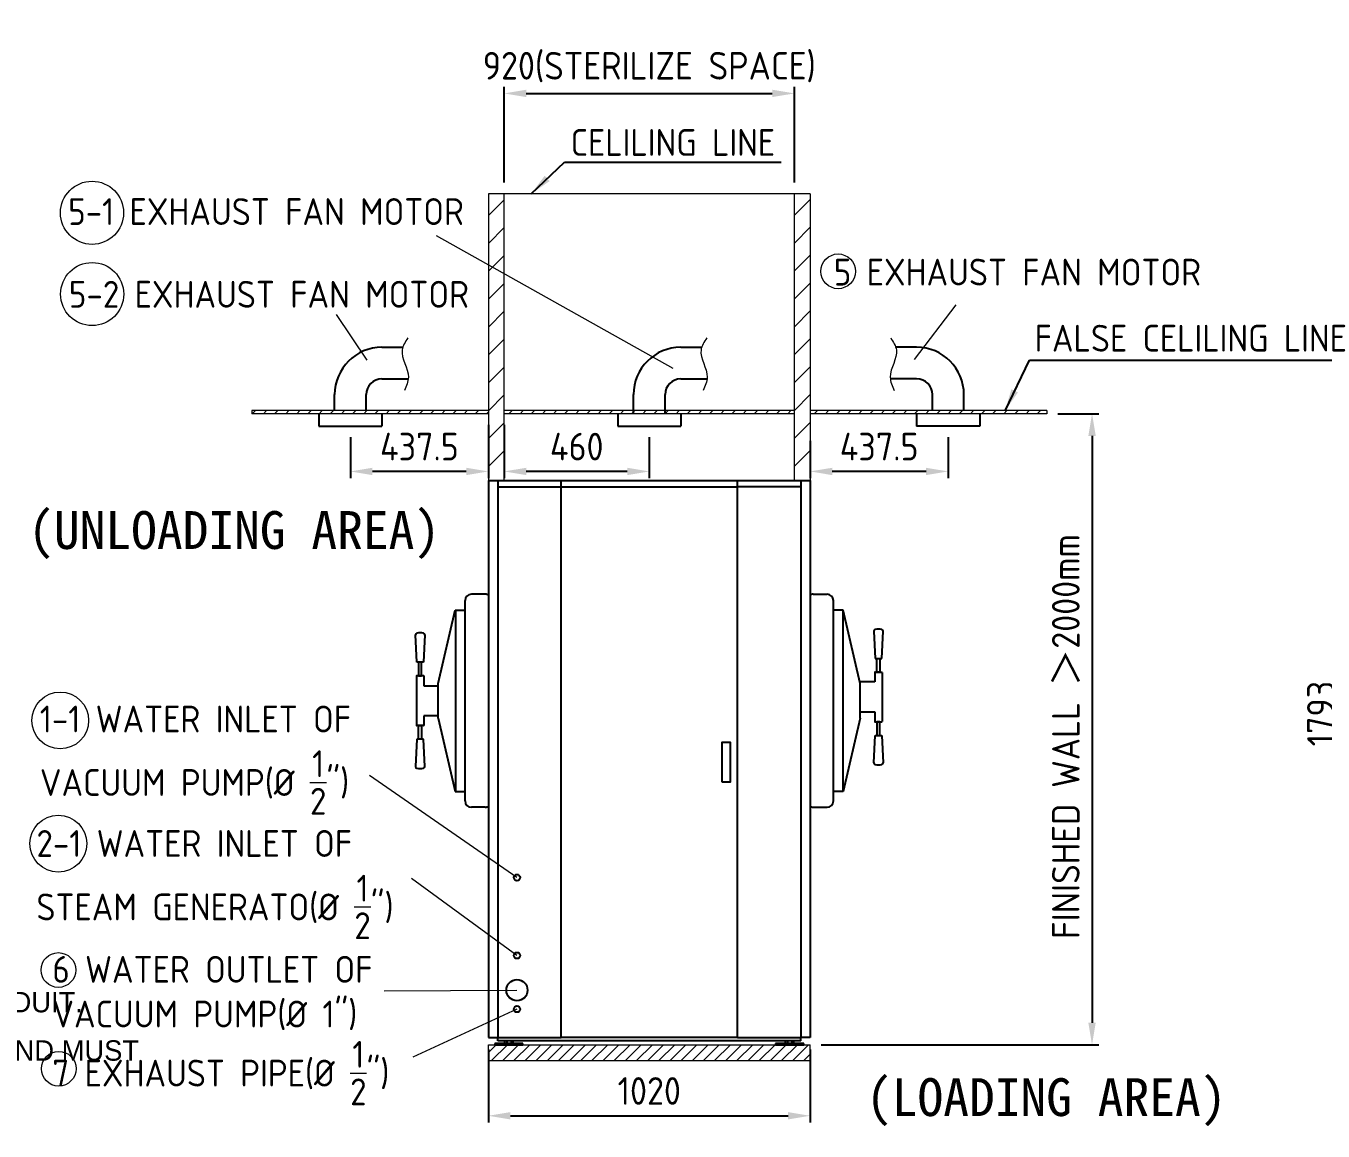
# Model space of a CAD drawing. Header units: millimetres. Extents: x -215875 to 13478, y -2277 to 9476.
# Drawn here: x 4246 to 8358, y 2154 to 5657 of the extents above; entities that cross this region are included whole.
import ezdxf

# ---------------------------------------------------------------- set-up
doc = ezdxf.new("R2010")
doc.units = ezdxf.units.MM
doc.header["$MEASUREMENT"] = 0
doc.linetypes.add('HIDDEN', pattern=[9.525, 6.35, -3.175])
doc.layers.get('0').update_dxf_attribs({"lineweight": 25})
for name, color, linetype, lineweight in [('D', 3, 'Continuous', 13), ('H', 2, 'HIDDEN', 15), ('S', 4, 'Continuous', 15)]:
    doc.layers.add(name, color=color, linetype=linetype, lineweight=lineweight)
doc.styles.get("Standard").update_dxf_attribs({"font": 'KAIU.TTF'})
doc.styles.add('STU25', font='isocp2.shx')
doc.dimstyles.new('STU25', dxfattribs={"dimscale": 35, "dimtxt": 2.5, "dimasz": 2, "dimexe": 0.6, "dimexo": 1, "dimgap": 1, "dimtad": 1, "dimdsep": 46, "dimtxsty": 'STU25', "dimcen": 2, "dimazin": 2, "dimtfac": 1, "dimtmove": 0, "dimatfit": 3, "dimfxl": 0, "dimtolj": 1, "dimtzin": 0, "dimarcsym": 0})
doc.dimstyles.new('STU25$7', dxfattribs={"dimscale": 35, "dimtxt": 2.5, "dimasz": 2, "dimexe": 1.25, "dimexo": 0.625, "dimgap": 1, "dimtad": 0, "dimdec": 4, "dimdsep": 46, "dimtxsty": 'STU25', "dimcen": 2.5, "dimazin": 2, "dimtfac": 1, "dimtdec": 4, "dimtmove": 0, "dimatfit": 3, "dimfxl": 0, "dimtolj": 1, "dimtzin": 0, "dimarcsym": 0})

# ---------------------------------------------------------------- blocks, each defined once
blk = doc.blocks.new('*D7')
at = {"layer": 'D', "color": 0, "lineweight": -2}
for p, q in [((9377.4, 4370.1), (8409.3, 4370.1)), ((8430.3, 4300.1), (8430.3, 2647.1)), ((8577.4, 2577.1), (8409.3, 2577.1))]:
    blk.add_line(p, q, dxfattribs=at)
at = {"layer": 'D', "color": 0}
for points in [[(8442, 4300.1), (8418.6, 4300.1), (8430.3, 4370.1)], [(8418.6, 2647.1), (8442, 2647.1), (8430.3, 2577.1)]]:
    blk.add_solid(points, dxfattribs=at)
at = {"layer": 'Defpoints', "color": 0}
for p in [(9412.4, 4370.1), (8430.3, 2577.1), (8612.4, 2577.1)]:
    blk.add_point(p, dxfattribs=at)
at = {"layer": 'D', "color": 0, "insert": (8351.6, 3477.1), "char_height": 87.5, "attachment_point": 5, "rotation": 90, "style": 'STU25'}
blk.add_mtext('\\A1;1793', dxfattribs=at)
blk = doc.blocks.new('*D78')
at = {"layer": 'D', "color": 0, "linetype": 'Continuous', "lineweight": -2}
for p, q in [((6732.4, 4341.5), (6732.4, 4223.6)), ((7169.9, 4353.2), (7169.9, 4223.6)), ((7099.9, 4244.6), (6802.4, 4244.6))]:
    blk.add_line(p, q, dxfattribs=at)
at = {"layer": 'D', "color": 0}
for points in [[(6802.4, 4256.2), (6802.4, 4232.9), (6732.4, 4244.6)], [(7099.9, 4232.9), (7099.9, 4256.2), (7169.9, 4244.6)]]:
    blk.add_solid(points, dxfattribs=at)
at = {"layer": 'Defpoints', "color": 0}
for p in [(6732.4, 4376.5), (7169.9, 4388.2), (6732.4, 4244.6)]:
    blk.add_point(p, dxfattribs=at)
at = {"layer": 'D', "color": 0, "insert": (6951.2, 4323.3), "char_height": 87.5, "attachment_point": 5, "style": 'STU25'}
blk.add_mtext('\\A1;437.5', dxfattribs=at)
blk = doc.blocks.new('*D79')
at = {"layer": 'D', "color": 0, "lineweight": -2}
for p, q in [((5762.4, 4392.4), (5762.4, 4223.6)), ((6222.4, 4353.2), (6222.4, 4223.6)), ((6152.4, 4244.6), (5832.4, 4244.6))]:
    blk.add_line(p, q, dxfattribs=at)
at = {"layer": 'D', "color": 0}
for points in [[(5832.4, 4256.2), (5832.4, 4232.9), (5762.4, 4244.6)], [(6152.4, 4232.9), (6152.4, 4256.2), (6222.4, 4244.6)]]:
    blk.add_solid(points, dxfattribs=at)
at = {"layer": 'Defpoints', "color": 0}
for p in [(5762.4, 4427.4), (6222.4, 4388.2), (5762.4, 4244.6)]:
    blk.add_point(p, dxfattribs=at)
at = {"layer": 'D', "color": 0, "insert": (5992.4, 4323.3), "char_height": 87.5, "attachment_point": 5, "style": 'STU25'}
blk.add_mtext('\\A1;460', dxfattribs=at)
blk = doc.blocks.new('*D81')
at = {"layer": 'D', "color": 0, "linetype": 'Continuous', "lineweight": -2}
for p, q in [((5712.4, 4392.4), (5712.4, 4223.6)), ((5274.9, 4353.2), (5274.9, 4223.6)), ((5642.4, 4244.6), (5344.9, 4244.6))]:
    blk.add_line(p, q, dxfattribs=at)
at = {"layer": 'D', "color": 0}
for points in [[(5344.9, 4256.2), (5344.9, 4232.9), (5274.9, 4244.6)], [(5642.4, 4232.9), (5642.4, 4256.2), (5712.4, 4244.6)]]:
    blk.add_solid(points, dxfattribs=at)
at = {"layer": 'Defpoints', "color": 0}
for p in [(5712.4, 4427.4), (5274.9, 4388.2), (5274.9, 4244.6)]:
    blk.add_point(p, dxfattribs=at)
at = {"layer": 'D', "color": 0, "insert": (5493.7, 4323.3), "char_height": 87.5, "attachment_point": 5, "style": 'STU25'}
blk.add_mtext('\\A1;437.5', dxfattribs=at)
blk = doc.blocks.new('*D83')
at = {"layer": 'D', "color": 0, "lineweight": -2}
for p, q in [((5712.4, 2412.4), (5712.4, 2181.4)), ((6732.4, 2412.4), (6732.4, 2181.4)), ((5782.4, 2202.4), (6662.4, 2202.4))]:
    blk.add_line(p, q, dxfattribs=at)
at = {"layer": 'D', "color": 0}
for points in [[(5782.4, 2214), (5782.4, 2190.7), (5712.4, 2202.4)], [(6662.4, 2190.7), (6662.4, 2214), (6732.4, 2202.4)]]:
    blk.add_solid(points, dxfattribs=at)
at = {"layer": 'Defpoints', "color": 0}
for p in [(5712.4, 2447.4), (6732.4, 2447.4), (6732.4, 2202.4)]:
    blk.add_point(p, dxfattribs=at)
at = {"layer": 'D', "color": 0, "insert": (6222.4, 2281.1), "char_height": 87.5, "attachment_point": 5, "style": 'STU25'}
blk.add_mtext('\\A1;1020', dxfattribs=at)
blk = doc.blocks.new('*D207')
at = {"layer": 'D', "color": 0, "lineweight": -2}
for p, q in [((7517.4, 4427.4), (7647.1, 4427.4)), ((7626.1, 4357.4), (7626.1, 2497.4)), ((6767.4, 2427.4), (7647.1, 2427.4))]:
    blk.add_line(p, q, dxfattribs=at)
at = {"layer": 'D', "color": 0}
for points in [[(7637.8, 4357.4), (7614.4, 4357.4), (7626.1, 4427.4)], [(7614.4, 2497.4), (7637.8, 2497.4), (7626.1, 2427.4)]]:
    blk.add_solid(points, dxfattribs=at)
at = {"layer": 'Defpoints', "color": 0}
for p in [(7482.4, 4427.4), (6732.4, 2427.4), (7626.1, 2427.4)]:
    blk.add_point(p, dxfattribs=at)
at = {"layer": 'D', "color": 0, "insert": (7499.2, 2762.7), "char_height": 87.5, "attachment_point": 1, "rotation": 90, "style": 'STU25'}
blk.add_mtext('\\A1;{\\Fisocp2.shx;FINISHED WALL \\f新細明體|b0|i0|c136|p16;＞\\Fisocp2.shx;2000mm}', dxfattribs=at)
blk = doc.blocks.new('*D209')
at = {"layer": 'D', "color": 0, "lineweight": -2}
for p, q in [((5762.4, 5159.9), (5762.4, 5463.7)), ((5832.4, 5442.7), (6612.4, 5442.7)), ((6682.4, 5159.9), (6682.4, 5463.7))]:
    blk.add_line(p, q, dxfattribs=at)
at = {"layer": 'D', "color": 0}
for points in [[(5832.4, 5454.4), (5832.4, 5431.1), (5762.4, 5442.7)], [(6612.4, 5431.1), (6612.4, 5454.4), (6682.4, 5442.7)]]:
    blk.add_solid(points, dxfattribs=at)
at = {"layer": 'Defpoints', "color": 0}
for p in [(6682.4, 5442.7), (5762.4, 5124.9), (6682.4, 5124.9)]:
    blk.add_point(p, dxfattribs=at)
at = {"layer": 'D', "color": 0, "insert": (6222.4, 5526.1), "char_height": 87.5, "attachment_point": 5, "style": 'STU25'}
blk.add_mtext('\\A1;{\\Fisocp2.shx;920(STERILIZE SPACE)}', dxfattribs=at)

msp = doc.modelspace()

# ---------------------------------------------------------------- hatches: boundary and pattern name
at = {"layer": 'H', "ltscale": 5}
h = msp.add_hatch(dxfattribs=at)
h.set_pattern_fill('ANSI31', color=256, scale=500, style=0)
h.set_pattern_definition([(45, (425.545, -17466.824), (-44.19417, 44.19417), [])])
h.paths.add_polyline_path([(5762.426, 5124.864), (5712.426, 5124.864), (5712.426, 4230.359), (5742.426, 4230.359), (5762.426, 4230.359)])
h = msp.add_hatch(dxfattribs=at)
h.set_pattern_fill('ANSI31', color=256, scale=500, style=0)
h.set_pattern_definition([(45, (245.545, -17466.824), (-44.19417, 44.19417), [])])
h.paths.add_polyline_path([(6732.426, 5124.864), (6682.426, 5124.864), (6682.426, 4230.359), (6702.426, 4230.359), (6732.426, 4230.359)])
at = {"layer": 'H'}
h = msp.add_hatch(dxfattribs=at)
h.set_pattern_fill('ANSI31', color=256, scale=200, style=0)
h.set_pattern_definition([(45, (223973.336, 22760.13), (-17.6776695, 17.6776695), [])])
h.paths.add_polyline_path([(5712.426, 4437.359), (4962.426, 4437.359), (4962.426, 4427.359), (5712.426, 4427.359)])
h = msp.add_hatch(dxfattribs=at)
h.set_pattern_fill('ANSI31', color=256, scale=200, style=0)
h.set_pattern_definition([(45, (205681.15, 17018.578), (-17.6776695, 17.6776695), [])])
h.paths.add_polyline_path([(6682.426, 4427.359), (6682.426, 4437.359), (5762.426, 4437.359), (5762.426, 4427.359)])
h = msp.add_hatch(dxfattribs=at)
h.set_pattern_fill('ANSI31', color=256, scale=200, style=0)
h.set_pattern_definition([(45, (224093.336, 22760.13), (-17.6776695, 17.6776695), [])])
h.paths.add_polyline_path([(6732.426, 4437.359), (7482.426, 4437.359), (7482.426, 4427.359), (6732.426, 4427.359)])
h = msp.add_hatch(dxfattribs=at)
h.set_pattern_fill('ANSI31', color=256, scale=200, style=0)
h.set_pattern_definition([(45, (211022.296, 34612.698), (-17.6776695, 17.6776695), [])])
h.paths.add_polyline_path([(6732.426, 2377.359), (6732.426, 2427.359), (5712.426, 2427.359), (5712.426, 2377.359)])

# ---------------------------------------------------------------- linework, layer by layer
at = {"linetype": 'Continuous'}
for p, q in [((5374.926, 4638.107), (5440.846, 4638.107)), ((6322.426, 4638.107), (6388.346, 4638.107)), ((7069.926, 4638.107), (7004.006, 4638.107)), ((5374.926, 4538.107), (5458.22, 4538.107)), ((6322.426, 4538.107), (6405.72, 4538.107)), ((7069.926, 4538.107), (6986.632, 4538.107)), ((5224.926, 4437.359), (5224.926, 4488.107)), ((5324.926, 4437.359), (5324.926, 4488.107)), ((6172.426, 4427.359), (6172.426, 4488.107)), ((6272.426, 4427.359), (6272.426, 4488.107)), ((7119.926, 4437.359), (7119.926, 4488.107)), ((7219.926, 4437.359), (7219.926, 4488.107)), ((5174.926, 4427.359), (5174.926, 4388.216)), ((5374.926, 4427.359), (5374.926, 4388.216)), ((6122.426, 4427.359), (6122.426, 4388.216)), ((6322.426, 4427.359), (6322.426, 4388.216)), ((7069.926, 4427.359), (7069.926, 4388.216)), ((7269.926, 4427.359), (7269.926, 4388.216)), ((5174.926, 4388.216), (5374.926, 4388.216)), ((6122.426, 4388.216), (6322.426, 4388.216)), ((7269.926, 4388.216), (7069.926, 4388.216)), ((5485.475, 3639.846), (5480.975, 3726.846)), ((5510.975, 3726.846), (5506.475, 3639.846)), ((6933.877, 3738.846), (6938.377, 3651.846)), ((6959.377, 3651.846), (6963.877, 3738.846)), ((5506.475, 3639.846), (5485.475, 3639.846)), ((5491.225, 3639.846), (5491.225, 3596.609)), ((5500.725, 3596.609), (5500.725, 3639.846)), ((6938.377, 3651.846), (6959.377, 3651.846)), ((6944.127, 3608.609), (6944.127, 3651.846)), ((6953.627, 3651.846), (6953.627, 3608.609)), ((5491.225, 3395.872), (5491.225, 3439.109)), ((5500.725, 3439.109), (5500.725, 3395.872)), ((6944.127, 3451.109), (6944.127, 3407.872)), ((6953.627, 3407.872), (6953.627, 3451.109)), ((5485.475, 3395.872), (5480.975, 3308.872)), ((5506.475, 3395.872), (5485.475, 3395.872)), ((5510.975, 3308.872), (5506.475, 3395.872)), ((6933.877, 3320.872), (6938.377, 3407.872)), ((6938.377, 3407.872), (6959.377, 3407.872)), ((6959.377, 3407.872), (6963.877, 3320.872))]:
    msp.add_line(p, q, dxfattribs=at)
for p, q in [((5712.426, 4215.359), (5712.426, 2450.359)), ((5712.426, 4215.359), (6732.426, 4215.359)), ((5742.426, 4215.359), (5742.426, 2450.359)), ((5742.426, 4195.359), (5942.426, 4195.359)), ((5942.426, 4195.359), (5942.426, 2450.359)), ((5942.426, 4195.359), (5943.426, 4195.359)), ((5942.926, 4195.359), (5942.926, 4215.359)), ((5943.426, 2450.359), (5943.426, 4195.359)), ((5943.426, 4195.359), (6501.426, 4195.359)), ((6501.426, 4195.359), (6501.426, 2450.359)), ((6501.426, 4195.359), (6502.426, 4195.359)), ((6501.926, 4195.359), (6501.926, 4215.359)), ((6502.426, 2450.359), (6502.426, 4195.359)), ((6702.426, 4195.359), (6502.426, 4195.359)), ((6702.426, 4215.359), (6702.426, 2450.359)), ((6732.426, 4215.359), (6732.426, 2450.359)), ((5638.426, 3200.359), (5638.426, 3835.359)), ((5702.426, 3855.359), (5658.426, 3855.359)), ((6742.426, 3855.359), (6786.426, 3855.359)), ((6806.426, 3200.359), (6806.426, 3835.359)), ((5608.426, 3805.359), (5608.426, 3230.359)), ((6836.426, 3805.359), (6836.426, 3230.359)), ((5484.475, 3595.609), (5484.475, 3440.109)), ((5506.475, 3596.609), (5485.475, 3596.609)), ((5491.225, 3596.609), (5500.725, 3596.609)), ((5507.475, 3595.609), (5507.475, 3565.359)), ((6937.377, 3607.609), (6937.377, 3577.359)), ((6938.377, 3608.609), (6959.377, 3608.609)), ((6953.627, 3608.609), (6944.127, 3608.609)), ((6960.377, 3607.609), (6960.377, 3452.109)), ((5507.475, 3565.359), (5553.426, 3565.359)), ((6937.377, 3577.359), (6891.426, 3577.359)), ((5507.475, 3470.359), (5507.475, 3440.109)), ((5553.426, 3470.359), (5507.475, 3470.359)), ((6891.426, 3482.359), (6937.377, 3482.359)), ((6937.377, 3482.359), (6937.377, 3452.109)), ((5506.475, 3439.109), (5485.475, 3439.109)), ((5491.225, 3439.109), (5500.725, 3439.109)), ((6938.377, 3451.109), (6959.377, 3451.109)), ((6953.627, 3451.109), (6944.127, 3451.109)), ((5702.426, 3180.359), (5658.426, 3180.359)), ((6742.426, 3180.359), (6786.426, 3180.359)), ((5712.426, 2450.359), (5742.426, 2450.359)), ((5821.926, 2431.359), (5732.926, 2431.359)), ((5732.926, 2431.359), (5732.926, 2427.359)), ((5732.926, 2427.359), (5821.926, 2427.359)), ((5742.426, 2440.359), (5742.426, 2450.359)), ((5742.426, 2450.359), (5943.426, 2450.359)), ((6702.426, 2440.359), (5742.426, 2440.359)), ((5764.147, 2431.359), (5764.147, 2440.359)), ((5790.705, 2440.359), (5764.147, 2440.359)), ((5770.786, 2440.359), (5770.786, 2431.359)), ((5784.065, 2440.359), (5784.065, 2431.359)), ((5790.705, 2431.359), (5790.705, 2440.359)), ((5821.926, 2427.359), (5821.926, 2431.359)), ((6501.426, 2450.359), (5943.426, 2450.359)), ((6502.426, 2450.359), (6702.426, 2450.359)), ((6711.926, 2431.359), (6622.926, 2431.359)), ((6622.926, 2431.359), (6622.926, 2427.359)), ((6622.926, 2427.359), (6711.926, 2427.359)), ((6654.147, 2431.359), (6654.147, 2440.359)), ((6680.705, 2440.359), (6654.147, 2440.359)), ((6660.786, 2440.359), (6660.786, 2431.359)), ((6674.065, 2440.359), (6674.065, 2431.359)), ((6680.705, 2431.359), (6680.705, 2440.359)), ((6732.426, 2450.359), (6702.426, 2450.359)), ((6702.426, 2440.359), (6702.426, 2450.359)), ((6711.926, 2427.359), (6711.926, 2431.359))]:
    msp.add_line(p, q)
at = {"linetype": 'Continuous', "lineweight": 25}
for p, q in [((5553.426, 3572.859), (5607.263, 3805.359)), ((5607.263, 3805.359), (5608.426, 3805.062)), ((5608.426, 3805.359), (5638.426, 3805.359)), ((6836.426, 3805.359), (6806.426, 3805.359)), ((6837.589, 3805.359), (6836.426, 3805.062)), ((6891.426, 3572.859), (6837.589, 3805.359)), ((5553.426, 3462.859), (5553.426, 3572.859)), ((6891.426, 3462.859), (6891.426, 3572.859)), ((5553.426, 3462.859), (5607.263, 3230.359)), ((6891.426, 3462.859), (6837.589, 3230.359)), ((5607.263, 3230.359), (5608.426, 3230.656)), ((5608.426, 3230.359), (5638.426, 3230.359)), ((6836.426, 3230.359), (6806.426, 3230.359)), ((6837.589, 3230.359), (6836.426, 3230.656))]:
    msp.add_line(p, q, dxfattribs=at)
msp.add_lwpolyline([(6452.426, 3260.359), (6479.426, 3260.359), (6479.426, 3385.359), (6452.426, 3385.359)], close=True)
for centre, radius in [((5802.968, 2957.359), 10), ((5802.968, 2710.359), 10), ((5802.968, 2600.359), 33.5), ((5802.968, 2540.359), 10)]:
    msp.add_circle(centre, radius)
at = {"linetype": 'Continuous'}
for centre, radius, start, end in [((5374.926, 4488.107), 150, 90, 180), ((6322.426, 4488.107), 150, 90, 180), ((7069.926, 4488.107), 150, 0, 90), ((5374.926, 4488.107), 50, 90, 180), ((6322.426, 4488.107), 50, 90, 180), ((7069.926, 4488.107), 50, 0, 90), ((6938.884, 3738.846), 5.007, 101.352885, 185.921872), ((6948.877, 3689.074), 55.773, 78.647115, 101.352885), ((6958.87, 3738.846), 5.007, 0, 78.647115), ((5485.981, 3726.846), 5.007, 101.352885, 180), ((5495.975, 3677.074), 55.773, 78.647115, 101.352885), ((5505.968, 3726.846), 5.007, 354.078128, 78.647115), ((5485.981, 3308.872), 5.007, 180, 258.647115), ((5495.975, 3358.644), 55.773, 258.647115, 281.352885), ((5505.968, 3308.872), 5.007, 281.352885, 5.921872), ((6938.884, 3320.872), 5.007, 174.078128, 258.647115), ((6948.877, 3370.644), 55.773, 258.647115, 281.352885), ((6958.87, 3320.872), 5.007, 281.352885, 360)]:
    msp.add_arc(centre, radius, start, end, dxfattribs=at)
for centre, radius, start, end in [((5658.426, 3835.359), 20, 90, 180), ((5702.426, 3835.359), 20, 60, 90), ((6742.426, 3835.359), 20, 90, 123.367013), ((6786.426, 3835.359), 20, 0, 90), ((5485.475, 3595.609), 1, 90, 180), ((5506.475, 3595.609), 1, 0, 90), ((6938.377, 3607.609), 1, 90, 180), ((6959.377, 3607.609), 1, 0, 90), ((5485.475, 3440.109), 1, 180, 270), ((5506.475, 3440.109), 1, 270, 0), ((6938.377, 3452.109), 1, 180, 270), ((6959.377, 3452.109), 1, 270, 0), ((5658.426, 3200.359), 20, 180, 270), ((5702.426, 3200.359), 20, 270, 300), ((6742.426, 3200.359), 20, 236.632987, 270), ((6786.426, 3200.359), 20, 270, 0)]:
    msp.add_arc(centre, radius, start, end)
at = {"layer": 'D', "linetype": 'Continuous'}
for p, q in [((6298.44, 4570.683), (5548.097, 4991.398)), ((7062.718, 4598.983), (7194.872, 4772.378))]:
    msp.add_line(p, q, dxfattribs=at)
at = {"layer": 'D'}
for p, q in [((5327.637, 4597.524), (5230.854, 4741.658)), ((5802.968, 2957.359), (5335.732, 3280.724)), ((5802.968, 2710.359), (5468.113, 2954.601)), ((5382.304, 2597.947), (5802.968, 2600.359)), ((5802.968, 2540.359), (5472.766, 2387.773))]:
    msp.add_line(p, q, dxfattribs=at)
for centre, radius in [((4455.812, 5064.346), 100), ((4456.174, 4806.754), 100), ((6821.033, 4878.802), 55), ((4354.918, 3455.246), 90), ((4348.84, 3064.834), 90), ((4349.09, 2664.385), 55), ((4350.184, 2351.526), 55)]:
    msp.add_circle(centre, radius, dxfattribs=at)
for points in [[(5457.161, 4667.684), (5438.898, 4629.78), (5458.565, 4543.442), (5445.922, 4501.326)], [(6404.661, 4667.684), (6386.398, 4629.78), (6406.065, 4543.442), (6393.422, 4501.326)], [(6987.691, 4667.684), (7005.953, 4629.78), (6986.286, 4543.442), (6998.929, 4501.326)]]:
    msp.add_spline(points, degree=3, dxfattribs=at)
at = {"layer": 'S', "linetype": 'Continuous'}
for p, q in [((5712.426, 5124.864), (5712.426, 4215.359)), ((5762.426, 4215.359), (5762.426, 5124.864)), ((6682.426, 4215.359), (6682.426, 5124.864)), ((6732.426, 5124.864), (6732.426, 4215.359)), ((5712.426, 4437.359), (4962.426, 4437.359)), ((5712.426, 4427.359), (4962.426, 4427.359)), ((6682.426, 4437.359), (5762.426, 4437.359)), ((6682.426, 4427.359), (5762.426, 4427.359)), ((7482.426, 4437.359), (6732.426, 4437.359)), ((7482.426, 4427.359), (6732.426, 4427.359))]:
    msp.add_line(p, q, dxfattribs=at)
at = {"layer": 'S'}
for p, q in [((6732.426, 5124.864), (5712.426, 5124.864)), ((4962.426, 4437.359), (4962.426, 4427.359)), ((7482.426, 4437.359), (7482.426, 4427.359)), ((5712.426, 2427.359), (6732.426, 2427.359)), ((5712.426, 2377.359), (5712.426, 2427.359)), ((6732.426, 2377.359), (6732.426, 2427.359)), ((5712.426, 2377.359), (6732.426, 2377.359))]:
    msp.add_line(p, q, dxfattribs=at)

# ---------------------------------------------------------------- texts
at = {"layer": 'D', "color": 11, "attachment_point": 1}
for s, insert, char_height in [('{\\Fisocp.shx;\\C3;CELILING LINE\\f標楷體|b0|i0|c136|p65; }', (5973.262, 5329.748), 85), ('{\\Fisocp2.shx;\\C3;FALSE CELILING LINE}', (7444.11, 4709.371), 85), ('{\\C3;(UNLOADING AREA)}', (4253.218, 4118.851), 120), ('{\\C3;(LOADING AREA)}', (6909.47, 2321.491), 120)]:
    msp.add_mtext(s, dxfattribs=dict(at, insert=insert, char_height=char_height))
at = {"layer": 'D', "color": 11, "attachment_point": 1, "style": 'STU25'}
for s, insert, char_height in [('{\\C3;5-1 EXHAUST FAN MOTOR}', (4380.206, 5110.671), 85), ('{\\C3;5 EXHAUST FAN MOTOR}', (6807.385, 4918.848), 85), ('{\\C3;5-2 EXHAUST FAN MOTOR}', (4382.443, 4848.476), 85), ('\\A1;{\\C3;1-1 WATER INLET OF \\PVACUUM PUMP(%%c \\S1/2;")}', (4290.266, 3502.385), 85), ('\\A1;{\\C3;2-1 WATER INLET OF \\PSTEAM GENERATO(%%c \\S1/2;")}', (4279.601, 3107.916), 85), ('{ATTENTION:\\P\\f標楷體|b0|i0|c136|p65;\\H1.42x;- \\FARISOP2.SHX|c0;\\H0.704225x;THE ELECTRIC WIRES TO THE STERILIZER SHOULD BE DRIVEN BY AN HERMETIC CONDUIT.  \\P\\f標楷體|b0|i0|c136|p65;\\H1.42x;-\\FARISOP2.SHX|c0;\\H0.704225x; THE INDICATED AIR EXTRACTION IS ONLY TO DISSIPATE THE HEAT OF THE MACHINE AND MUST \\P  \\Farsimp.shx|c0; \\FARISOP2.SHX|c0;BE INDEPENDENT OF THE CLIMATE CONTROL SYSTEM OF THE ZONE.\\P\\f標楷體|b0|i0|c136|p65;\\H1.42x;- \\FARISOP2.SHX|c0;\\H0.704225x;CHAMBER DIMENSIONS\\H0.999996x;:W510mmxH510mmxD1000 mm\\H1x;\\P\\f標楷體|b0|i0|c136|p65;\\H1.42x;- \\FARISOP2.SHX|c0;\\H0.704225x;DEVICE OUTSIDE DIMENSIONS: W1025mmxH1793mmxD1020mm\\P\\f標楷體|b0|i0|c136|p65;\\H1.42x;- \\FARISOP2.SHX|c0;\\H0.704225x;ALL THE OUTLETS MUST BE INSTALLED ACCORDING TO LOCAL APPLICABLE NORMS.\\P\\f標楷體|b0|i0|c136|p65;\\H1.42x;- \\FARISOP2.SHX|c0;\\H0.704225x;IF THERE IS NO FALSE CEILING, THE AIR EXTRACTION, MUST BE INSTALLED IN THE WALL, AND \\P\\Farsimp.shx|c0;  \\FARISOP2.SHX|c0;HAVE THE SAME CAPACITY AS THOSE OF THE FALSE CEILING, SO THE AIR CAN BE CARRIED \\P\\Farsimp.shx|c0;  \\FARISOP2.SHX|c0;OUTSIDE OF THE BUILDING.  IT ALSO NEEDS TO BE EQUIPPED WITH A GRILLE.\\P\\f標楷體|b0|i0|c136|p65;\\H1.42x;- \\FARISOP2.SHX|c0;\\H0.704225x;THE INSTALLATION UP TO THE MACHINE AS WELL AS THE SUPPLY OF ACCESSIBLE KEY \\P\\Farsimp.shx|c0;  \\FARISOP2.SHX|c0;ACCORDING TO THE SPECIFICATIONS INDICATED IN THE DRAWING, ARE CHARGEABLE TO THE \\P\\Farsimp.shx|c0;  \\FARISOP2.SHX|c0;PURCHASERS.\\fArial|b0|i0|c0|p34;\\H1.1x; \\P\\f標楷體|b0|i0|c136|p65;\\H1.291x;- \\FARISOP2.SHX|c0;\\H0.704176x;IF THERE IS ANY KIND OF PROBLEM DURING INSTALLATION FOR THE VARIOUS INTAKES NOT \\P\\Farsimp.shx|c0;\\H1.1x;  \\FARISOP2.SHX|c0;\\H0.909091x;INDICATED IN THE DRAWING, PLEASE CONTACT OUR TECHNICAL SERVICE DEPT. FOR FURTHER \\P\\Farsimp.shx|c0;\\H1.1x;  \\FARISOP2.SHX|c0;\\H0.909091x;ASSISTANCE.\\P\\f標楷體|b0|i0|c136|p65;\\H1.42x;- \\FARISOP2.SHX|c0;\\H0.704225x;THE MEASUREMENTS OF THIS DRAWING ARE CONSIDERING FINISHED WALLS.\\P\\f標楷體|b0|i0|c136|p65;\\H1.42x;- \\FARISOP2.SHX|c0;\\H0.704225x;THE SPACES OF MAINTENANCE MUST BE SUFFICIENTLY ILLUMINATED.}', (423.579, 2730.141), 64.760339), ('{\\C3;6 WATER OUTLET OF \\PVACUUM PUMP(%%c 1")}', (4329.924, 2708.945), 85), ('\\A1;{\\C3;7 EXHAUST PIPE(%%c \\S1/2;")}', (4330.144, 2439.598), 85)]:
    msp.add_mtext(s, dxfattribs=dict(at, insert=insert, char_height=char_height))

# ---------------------------------------------------------------- dimensions: what is measured, and where the dimension line sits
at = {"layer": 'D'}
dim = msp.add_linear_dim(base=(6682.426, 5442.749), p1=(5762.426, 5124.864), p2=(6682.426, 5124.864), text='{\\Fisocp2.shx;<>(STERILIZE SPACE)}', dimstyle='STU25', dxfattribs=at)
dim.commit()
dim.dimension.update_dxf_attribs({"geometry": '*D209', "text_midpoint": (6222.426, 5442.749), "dimtype": 160})
at = {"layer": 'D', "linetype": 'Continuous'}
for base, p1, p2, picture, middle in [((5274.926, 4244.572), (5712.426, 4427.359), (5274.926, 4388.216), '*D81', (5493.676, 4244.572)), ((6732.426, 4244.572), (7169.926, 4388.216), (6732.426, 4376.451), '*D78', (6951.176, 4244.572))]:
    dim = msp.add_linear_dim(base=base, p1=p1, p2=p2, angle=180, dimstyle='STU25', dxfattribs=at)
    dim.commit()
    dim.dimension.update_dxf_attribs({"geometry": picture, "text_midpoint": middle, "dimtype": 160})
at = {"layer": 'D'}
dim = msp.add_linear_dim(base=(5762.426, 4244.572), p1=(6222.426, 4388.216), p2=(5762.426, 4427.359), dimstyle='STU25', dxfattribs=at)
dim.commit()
dim.dimension.update_dxf_attribs({"geometry": '*D79', "text_midpoint": (5992.426, 4244.572), "dimtype": 160})
dim = msp.add_linear_dim(base=(7626.116, 2427.359), p1=(7482.426, 4427.359), p2=(6732.426, 2427.359), angle=90, text='{\\Fisocp2.shx;FINISHED WALL \\f新細明體|b0|i0|c136|p16;＞\\Fisocp2.shx;2000mm}', dimstyle='STU25', dxfattribs=at)
dim.commit()
dim.dimension.update_dxf_attribs({"geometry": '*D207', "text_midpoint": (7626.116, 3427.359), "dimtype": 160})
dim = msp.add_linear_dim(base=(8430.309, 2577.14), p1=(9412.38, 4370.14), p2=(8612.38, 2577.14), angle=90, dimstyle='STU25', dxfattribs=at)
dim.commit()
dim.dimension.update_dxf_attribs({"geometry": '*D7', "text_midpoint": (8430.309, 3477.14), "dimtype": 160})
dim = msp.add_linear_dim(base=(6732.426, 2202.368), p1=(5712.426, 2447.359), p2=(6732.426, 2447.359), dimstyle='STU25', dxfattribs=at)
dim.commit()
dim.dimension.update_dxf_attribs({"geometry": '*D83', "text_midpoint": (6222.426, 2281.118)})

# ---------------------------------------------------------------- leaders
for points in [[(5847.983, 5124.864), (5953.416, 5225.287), (6640.18, 5225.287)], [(7350.31, 4437.122), (7427.987, 4597.332), (8481.513, 4597.332)]]:
    msp.add_leader(points, dimstyle='STU25$7', override={"dimgap": 1, "dimtad": 0}, dxfattribs=at)

doc.saveas('drawing.dxf')
